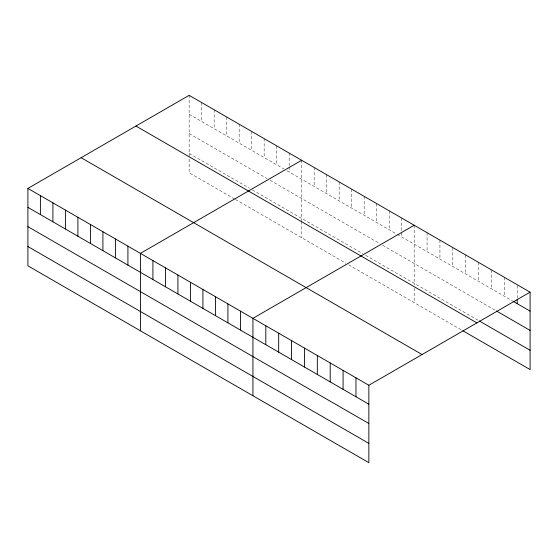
<?xml version="1.0" encoding="UTF-8"?>
<svg xmlns="http://www.w3.org/2000/svg" width="558" height="558" viewBox="0 0 558 558"><rect width="100%" height="100%" fill="white"/><g stroke="black" fill="none" stroke-linecap="round" stroke-linejoin="round"><path stroke-width="0.42" stroke-dasharray="2.79 2.09" d="M189.148 114.264L284.015 169.032M286.958 170.734L396.529 233.99M397.261 234.416L512.928 301.194M189.148 133.557L267.101 178.56M270.044 180.262L379.614 243.525M382.558 245.22L495.755 310.576M189.148 153.436L249.454 188.255M252.39 189.95L362.7 253.639M365.643 255.334L478.576 320.536M234.744 199.06L189.148 172.736L189.148 156.652M235.476 199.478L345.786 263.167M348.729 264.862L461.403 329.918M517.217 285.591L517.217 298.509M504.341 277.298L504.341 296.235M491.459 269.863L491.459 288.8M478.576 262.427L478.576 281.365M465.7 254.985L465.7 273.929M452.817 247.55L452.817 266.494M439.934 240.114L439.934 259.058M427.058 232.679L427.058 251.616M414.175 225.244L414.175 284.964M414.175 288.179L414.175 302.652M401.676 218.025L401.676 236.962M389.177 210.805L389.177 229.75M376.671 203.586L376.671 222.53M364.172 196.374L364.172 215.311M351.673 189.155L351.673 208.092M339.166 181.936L339.166 200.873M326.667 174.717L326.667 193.661M314.168 167.498L314.168 186.442M301.662 160.286L301.662 220.808M301.662 221.617L301.662 237.694M289.163 153.066L289.163 165.977M289.163 166.842L289.163 172.004M276.663 145.847L276.663 164.791M264.157 138.628L264.157 157.572M251.658 131.416L251.658 150.353M239.159 124.197L239.159 143.134M226.653 116.978L226.653 135.915M214.153 109.759L214.153 128.703M201.654 102.539L201.654 121.484M189.148 95.327L189.148 155.849"/><path stroke-width="0.84" d="M27.9 188.423L368.852 385.264L368.852 462.673L27.9 265.831L27.9 188.423L189.148 95.327L530.1 292.169L530.1 369.577L462.833 330.748M301.662 160.286L140.414 253.381L140.414 330.789M414.175 225.244L252.927 318.339L252.927 395.748M368.852 385.264L530.1 292.169M513.639 301.606L530.1 311.113M496.467 310.987L530.1 330.406M479.294 320.955L530.1 350.284M135.936 126.045L476.888 322.894M81.112 157.698L422.064 354.546M27.9 207.36L368.852 404.208M27.9 226.653L368.852 423.501M27.9 246.538L368.852 443.38M517.217 299.367L517.217 303.671M355.969 377.829L355.969 396.773M343.086 370.393L343.086 389.338M330.21 362.958L330.21 381.895M317.328 355.523L317.328 374.46M304.452 348.087L304.452 367.025M291.569 340.645L291.569 359.589M278.686 333.21L278.686 352.154M265.81 325.774L265.81 344.718M240.428 311.12L240.428 330.064M227.922 303.901L227.922 322.845M215.423 296.689L215.423 315.626M202.924 289.469L202.924 308.407M190.417 282.25L190.417 301.187M177.918 275.031L177.918 293.975M165.419 267.812L165.419 286.756M152.913 260.6L152.913 279.537M127.915 246.162L127.915 265.106M115.408 238.943L115.408 257.887M102.909 231.73L102.909 250.668M90.41 224.511L90.41 243.448M77.904 217.292L77.904 236.229M65.405 210.073L65.405 229.017M52.905 202.854L52.905 221.798M40.399 195.642L40.399 214.579"/></g></svg>
